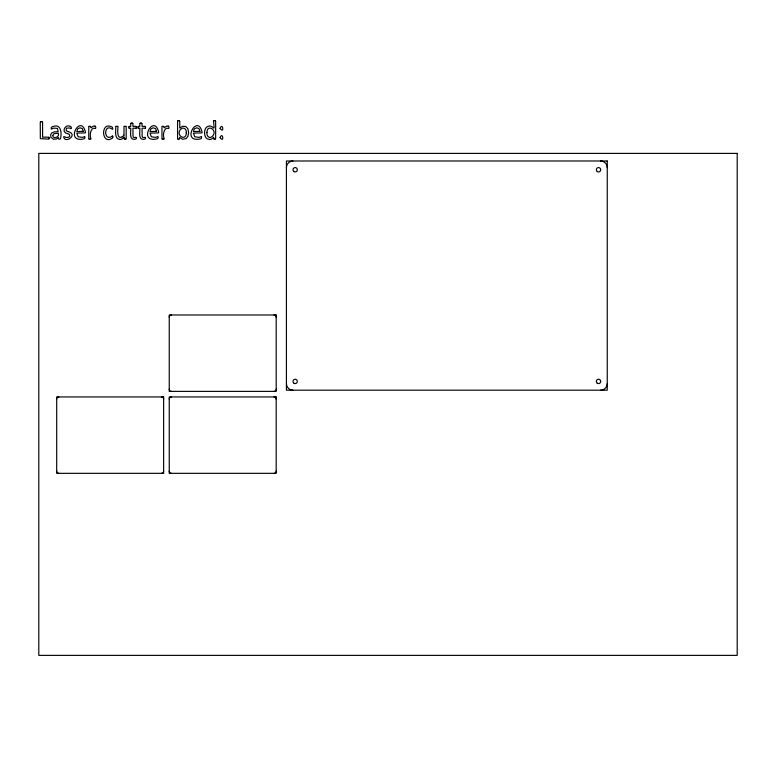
<?xml version="1.0" encoding="UTF-8"?>
<svg xmlns="http://www.w3.org/2000/svg" width="776" height="776" viewBox="0 0 776 776"><rect width="100%" height="100%" fill="white"/><g stroke="black" fill="none" stroke-linecap="round" stroke-linejoin="round"><path stroke-width="1.16" d="M71.324 127.797L71.305 128.273M84.982 137.604L84.953 137.022M158.178 137.604L158.149 137.022M201.605 137.604L201.576 137.003M112.918 137.333L112.879 136.207M95.739 128.156L95.758 126.954M168.935 128.156L168.964 126.954M63.574 136.751C65.145 144.491 79.016 134.102 67.803 131.542M112.733 137.847C101.171 146.548 100.075 119.921 112.51 127.322M122.23 136.828C116.245 140.262 117.952 127.972 118.001 126.643M135.868 137.245L135.237 137.459A2.309 2.309 0 0 1 134.636 137.536A1.504 1.504 0 0 1 133.268 136.935A4.336 4.336 0 0 1 133.006 134.985L132.958 128.176L136.033 128.176M144.976 137.245L144.336 137.459A2.309 2.309 0 0 1 143.735 137.536A1.504 1.504 0 0 1 142.367 136.935A4.336 4.336 0 0 1 142.115 134.985L142.056 128.176L145.131 128.176M116.061 126.313L117.7 126.294M124.267 126.304L125.877 126.294M112.578 135.849L111.472 136.586A5.704 5.704 0 0 1 110.434 137.158C106.031 138.807 104.76 132.56 106.341 129.641A2.958 2.958 0 0 1 108.659 127.875A4.384 4.384 0 0 1 111.404 128.651L112.549 129.33L112.879 128.156M89.065 126.284L90.414 126.275M162.271 126.284L163.62 126.275M51.652 129.078L52.836 128.525A8.245 8.245 0 0 1 54.029 128.098L57.405 128.467L58.2 131.687L54.446 131.852L51.934 132.803L50.653 134.626L50.789 137.158L53.466 139.234L56.25 139.108L58.491 137.624L58.491 138.826A1.465 1.465 0 0 0 60.412 138.826C61.925 133.976 61.323 123.82 53.748 126.333C52.07 126.818 50.809 127.148 51.216 128.69M84.623 136.624L83.468 137.042A8.536 8.536 0 0 1 82.363 137.362L78.114 136.789L76.785 133.113L85.244 132.9A1.009 1.009 0 0 0 85.467 132.162C80.927 113.044 64.505 142.435 82.925 139.059A7.45 7.45 0 0 0 84.361 138.603A1.222 1.222 0 0 0 84.72 138.419M201.246 136.624L200.101 137.042A8.536 8.536 0 0 1 198.995 137.362L194.747 136.789L193.418 133.113L201.867 132.9A1.009 1.009 0 0 0 202.099 132.162C197.531 113.034 181.128 142.435 199.548 139.059A7.45 7.45 0 0 0 200.994 138.603A1.222 1.222 0 0 0 201.353 138.419M178.422 120.639L178.926 120.639M131.619 123.103L132.114 123.112M140.718 123.103L141.222 123.112M157.819 136.624L156.674 137.042A8.536 8.536 0 0 1 155.569 137.362L151.32 136.789L149.991 133.113L158.44 132.9A1.009 1.009 0 0 0 158.673 132.162C154.143 113.044 137.672 142.415 156.121 139.059A7.45 7.45 0 0 0 157.567 138.603A1.222 1.222 0 0 0 157.926 138.419M125.266 139.224L125.052 139.224A1.125 1.125 0 0 1 124.509 139.166M129.107 126.352L130.746 126.352L130.746 123.529M136.033 126.352L132.958 126.352L132.958 123.529M138.215 126.352L139.845 126.352L139.845 123.529M145.131 126.352L142.056 126.352L142.056 123.529M129.097 128.176L130.746 128.176C131.222 130.455 128.7 139.651 134.258 139.36A4.918 4.918 0 0 0 134.869 139.321L136.295 138.836L136.44 137.556M138.206 128.176L139.845 128.176C140.33 130.455 137.798 139.651 143.356 139.36A4.918 4.918 0 0 0 143.967 139.321L145.393 138.836L145.539 137.556M48.762 137.148L42.593 137.148L42.593 122.104M48.752 139.098L40.342 138.642L40.255 122.104M120.115 139.36C113.849 139.505 116.012 129.728 115.799 126.643M209.491 139.36C204.699 139.428 203.875 133.317 205.019 129.757C205.504 127.972 206.979 126.391 208.87 126.158C213.642 124.897 215.059 133.928 213.439 121.056M168.227 126.226L168.111 126.197A3.793 3.793 0 0 0 167.616 126.11C166.336 124.917 163.319 130.038 163.949 126.643M95.021 126.226L94.992 126.216A3.793 3.793 0 0 0 94.42 126.11C92.945 124.936 90.297 130.019 90.743 126.643M70.878 128.671L70.694 128.583A4.423 4.423 0 0 0 70.179 128.302L70.141 128.282A6.421 6.421 0 0 0 69.268 127.953L66.484 128.224L66.135 130.426A4.239 4.239 0 0 0 67.822 131.493M168.402 128.467C164.764 126.527 162.097 134.248 164.163 138.807M95.196 128.467C91.539 126.536 88.91 134.229 90.957 138.807M70.635 126.663C65.621 122.947 60.285 132.648 67.871 133.705A4.084 4.084 0 0 1 69.52 134.714C71.14 137.856 65.863 138.041 64.553 136.692M215.65 121.056L215.65 138.817M213.691 138.797L213.691 137.168A6.363 6.363 0 0 1 209.52 139.583M179.76 121.046L179.76 128.079L182.622 126.226L185.871 126.556L187.938 128.845L188.607 132.764L187.908 136.421L186.104 138.623L182.506 139.273L179.508 137.294L179.508 138.797M177.559 121.056L177.559 138.817M161.951 126.643L161.951 138.807M126.197 126.643L126.197 138.807M124.199 137.197L124.199 138.807M123.985 126.643L123.985 135.14M88.755 126.643L88.755 138.807M49.13 138.206A1.135 1.135 0 0 1 49.15 138.739M40.536 121.774A1.61 1.61 0 0 1 41.312 121.783M41.535 121.783A1.591 1.591 0 0 1 42.311 121.774M49.16 137.507A1.135 1.135 0 0 1 49.13 138.021M70.626 126.701A1.377 1.377 0 0 1 71.082 126.944M90.647 139.146A1.164 1.164 0 0 1 90.113 139.127M89.599 139.137A1.183 1.183 0 0 1 89.036 139.146M95.05 126.09A1.31 1.31 0 0 1 95.516 126.275M125.887 139.156A1.174 1.174 0 0 1 125.324 139.137M124.092 137.119A6.092 6.092 0 0 1 120.154 139.564M123.966 135.131A9.729 9.729 0 0 1 122.239 136.848M129.185 128.059A1.106 1.106 0 0 1 128.787 126.75M131.018 123.19A1.154 1.154 0 0 1 131.59 123.2M132.143 123.209A1.067 1.067 0 0 1 132.648 123.19M136.411 126.721A1.096 1.096 0 0 1 136.382 127.216M136.363 127.274A1.125 1.125 0 0 1 136.188 128.292M138.283 128.059A1.106 1.106 0 0 1 137.886 126.75M140.116 123.19A1.154 1.154 0 0 1 140.689 123.2M141.242 123.209A1.067 1.067 0 0 1 141.746 123.19M145.51 126.721A1.096 1.096 0 0 1 145.481 127.216M145.461 127.274A1.125 1.125 0 0 1 145.287 128.292M163.852 139.146A1.164 1.164 0 0 1 163.309 139.127M162.805 139.137A1.183 1.183 0 0 1 162.242 139.146M168.246 126.09A1.31 1.31 0 0 1 168.722 126.275M179.149 139.166A1.232 1.232 0 0 1 178.616 139.137M178.402 139.156A1.222 1.222 0 0 1 177.869 139.176M177.84 120.707A1.193 1.193 0 0 1 178.402 120.716M178.946 120.726A1.125 1.125 0 0 1 179.45 120.707M215.311 139.176A1.174 1.174 0 0 1 214.806 139.146M214.593 139.137A1.261 1.261 0 0 1 214.04 139.166M213.72 120.716A1.445 1.445 0 0 1 214.428 120.736M214.651 120.755A1.416 1.416 0 0 1 215.33 120.726M58.879 473.331A2.183 2.183 0 0 1 56.697 471.148M163.639 471.148A2.183 2.183 0 0 1 161.456 473.331M161.456 396.943A2.183 2.183 0 0 1 163.639 399.126M56.697 399.126A2.183 2.183 0 0 1 58.879 396.943M171.428 473.331A2.183 2.183 0 0 1 169.246 471.148M276.188 471.148A2.183 2.183 0 0 1 274.006 473.331M274.006 396.943A2.183 2.183 0 0 1 276.188 399.126M169.246 399.126A2.183 2.183 0 0 1 171.428 396.943M171.428 391.385A2.183 2.183 0 0 1 169.246 389.203M276.188 389.203A2.183 2.183 0 0 1 274.006 391.385M274.006 314.998A2.183 2.183 0 0 1 276.188 317.18M169.246 317.18A2.183 2.183 0 0 1 171.428 314.998M292.969 390.183A6.547 6.547 0 0 1 286.422 383.635M607.249 383.635A6.547 6.547 0 0 1 600.702 390.183M600.702 161.02A6.547 6.547 0 0 1 607.249 167.567M286.422 167.567A6.547 6.547 0 0 1 292.969 161.02M220.074 137.614C224.458 143.822 222.77 130.931 220.074 137.565M220.074 128.399C224.555 134.626 222.644 121.609 220.074 128.399M186.269 132.822C186.366 142.25 174.416 134.879 181.138 128.913C183.737 126.381 187.006 129.854 186.269 132.822M206.94 132.589C206.135 135.616 209.491 139.321 212.12 136.566C218.696 130.504 206.92 123.238 206.94 132.589M83.294 131.338L76.785 131.551L77.736 128.864L80.035 127.788L82.421 128.671L83.294 131.338M156.49 131.338L149.991 131.551L150.932 128.864L153.231 127.788L155.617 128.671L156.49 131.338M199.917 131.338L193.418 131.551L194.359 128.864L196.658 127.788L199.044 128.671L199.917 131.338M52.739 135.519C52.923 139.748 60.315 136.896 58.2 133.249L54.097 133.598L52.739 135.519M737.2 153.396L38.8 153.396L38.8 655.371L737.2 655.371L737.2 153.396M607.249 160.991L286.422 160.991L286.422 390.183L607.249 390.183L607.249 160.991M276.188 314.988L169.246 314.988L169.246 391.385L276.188 391.385L276.188 314.988M163.639 396.934L56.697 396.934L56.697 473.331L163.639 473.331L163.639 396.934M276.188 396.934L169.246 396.934L169.246 473.331L276.188 473.331L276.188 396.934M293.929 171.554A2.183 2.183 0 0 0 297.334 169.905A2.183 2.183 0 0 0 294.201 167.791A2.183 2.183 0 0 0 293.929 171.554M294.065 383.315A2.183 2.183 0 0 0 297.334 381.423A2.183 2.183 0 0 0 294.065 379.542A2.183 2.183 0 0 0 294.065 383.315M597.297 383.237A2.183 2.183 0 0 0 600.702 381.579A2.183 2.183 0 0 0 597.568 379.464A2.183 2.183 0 0 0 597.297 383.237M597.297 171.554A2.183 2.183 0 0 0 600.702 169.905A2.183 2.183 0 0 0 597.568 167.791A2.183 2.183 0 0 0 597.297 171.554"/></g></svg>
